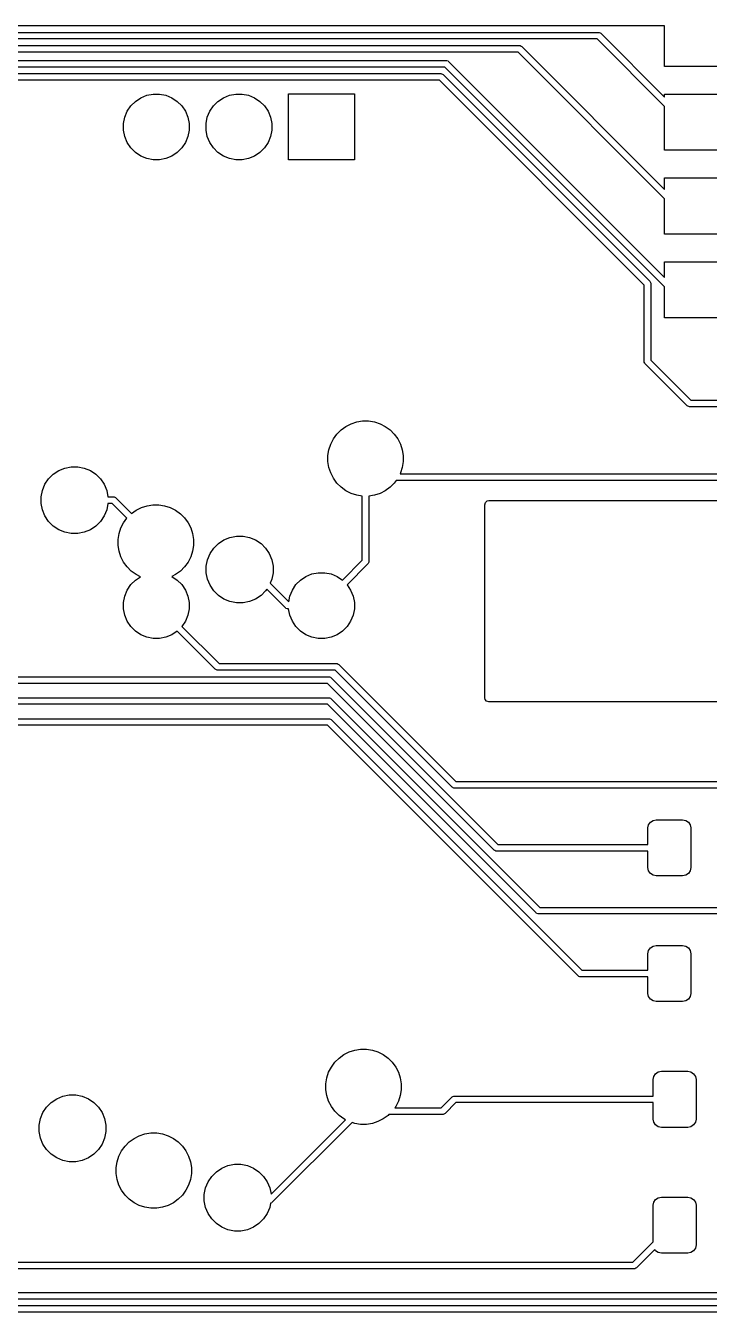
# Model space of a CAD drawing. Header units: millimetres. Extents: x 69 to 174, y -160 to -92.
# Drawn here: x 130.36 to 151.05, y -159.77 to -120.8 of the extents above; entities that cross this region are included whole.
import ezdxf

# ---------------------------------------------------------------- set-up
doc = ezdxf.new("R2010")
doc.units = ezdxf.units.MM
doc.layers.add('Front', color=13, linetype='CONTINUOUS', true_color=0xc83434)

msp = doc.modelspace()

# ---------------------------------------------------------------- linework, layer by layer
at = {"layer": 'Front', "linetype": 'CONTINUOUS'}
for p, q in [((149.7, -120.8), (84.914592, -120.8)), ((149.7, -122.03), (149.7, -120.8)), ((99.221692, -121), (147.695999, -121)), ((147.695999, -121), (147.715508, -121.001921)), ((147.715508, -121.001921), (147.751556, -121.016853)), ((147.751556, -121.016853), (147.76671, -121.029289)), ((147.76671, -121.029289), (149.7, -122.96258)), ((147.654577, -121.2), (99.221692, -121.2)), ((103.821692, -121.4), (145.302, -121.4)), ((145.302, -121.4), (145.321509, -121.401921)), ((145.321509, -121.401921), (145.357557, -121.416853)), ((145.357557, -121.416853), (145.372711, -121.429289)), ((145.372711, -121.429289), (149.7, -125.756578)), ((149.7, -123.245423), (147.654577, -121.2)), ((145.260578, -121.6), (103.821692, -121.6)), ((117.3841, -121.851), (143.086, -121.851)), ((143.086, -121.851), (143.105509, -121.852921)), ((143.105509, -121.852921), (143.141557, -121.867853)), ((143.141557, -121.867853), (143.156711, -121.880289)), ((143.156711, -121.880289), (149.7, -128.423578)), ((149.7, -126.039421), (145.260578, -121.6)), ((143.044578, -122.051), (117.425522, -122.051)), ((120.7841, -122.251), (142.920314, -122.251)), ((142.920314, -122.251), (142.939823, -122.252921)), ((142.939823, -122.252921), (142.975871, -122.267853)), ((142.975871, -122.267853), (142.991025, -122.280289)), ((142.991025, -122.280289), (149.25271, -128.541975)), ((149.7, -128.706421), (143.044578, -122.051)), ((153.2, -122.03), (149.7, -122.03)), ((142.878892, -122.451), (120.825522, -122.451)), ((149.082, -128.654107), (142.878892, -122.451)), ((133.53939, -123.229907), (133.678007, -123.09129)), ((133.678007, -123.09129), (133.841003, -122.982379)), ((133.841003, -122.982379), (134.022115, -122.90736)), ((134.022115, -122.90736), (134.214383, -122.869115)), ((134.214383, -122.869115), (134.410417, -122.869115)), ((134.410417, -122.869115), (134.602685, -122.90736)), ((134.602685, -122.90736), (134.783797, -122.982379)), ((134.783797, -122.982379), (134.946793, -123.09129)), ((134.946793, -123.09129), (135.08541, -123.229907)), ((136.03939, -123.229907), (136.178007, -123.09129)), ((136.178007, -123.09129), (136.341003, -122.982379)), ((136.341003, -122.982379), (136.522115, -122.90736)), ((136.522115, -122.90736), (136.714383, -122.869115)), ((136.714383, -122.869115), (136.910417, -122.869115)), ((136.910417, -122.869115), (137.102685, -122.90736)), ((137.102685, -122.90736), (137.283797, -122.982379)), ((137.283797, -122.982379), (137.446793, -123.09129)), ((137.446793, -123.09129), (137.58541, -123.229907)), ((138.3124, -124.8643), (138.3124, -122.8643)), ((138.3124, -122.8643), (140.3124, -122.8643)), ((140.3124, -122.8643), (140.3124, -124.8643)), ((149.7, -122.96258), (149.7, -122.87)), ((149.7, -122.87), (153.2, -122.87)), ((133.35546, -123.574015), (133.430479, -123.392903)), ((133.430479, -123.392903), (133.53939, -123.229907)), ((135.08541, -123.229907), (135.194321, -123.392903)), ((135.194321, -123.392903), (135.26934, -123.574015)), ((135.85546, -123.574015), (135.930479, -123.392903)), ((135.930479, -123.392903), (136.03939, -123.229907)), ((137.58541, -123.229907), (137.694321, -123.392903)), ((137.694321, -123.392903), (137.76934, -123.574015)), ((149.7, -124.57), (149.7, -123.245423)), ((133.317215, -123.766283), (133.35546, -123.574015)), ((133.317215, -123.962317), (133.317215, -123.766283)), ((135.26934, -123.574015), (135.307585, -123.766283)), ((135.307585, -123.766283), (135.307585, -123.962317)), ((135.817215, -123.766283), (135.85546, -123.574015)), ((135.817215, -123.962317), (135.817215, -123.766283)), ((137.76934, -123.574015), (137.807585, -123.766283)), ((137.807585, -123.766283), (137.807585, -123.962317)), ((133.35546, -124.154585), (133.317215, -123.962317)), ((133.430479, -124.335697), (133.35546, -124.154585)), ((135.26934, -124.154585), (135.194321, -124.335697)), ((135.307585, -123.962317), (135.26934, -124.154585)), ((135.85546, -124.154585), (135.817215, -123.962317)), ((135.930479, -124.335697), (135.85546, -124.154585)), ((137.76934, -124.154585), (137.694321, -124.335697)), ((137.807585, -123.962317), (137.76934, -124.154585)), ((133.53939, -124.498693), (133.430479, -124.335697)), ((133.678007, -124.63731), (133.53939, -124.498693)), ((133.841003, -124.746221), (133.678007, -124.63731)), ((134.946793, -124.63731), (134.783797, -124.746221)), ((135.08541, -124.498693), (134.946793, -124.63731)), ((135.194321, -124.335697), (135.08541, -124.498693)), ((136.03939, -124.498693), (135.930479, -124.335697)), ((136.178007, -124.63731), (136.03939, -124.498693)), ((136.341003, -124.746221), (136.178007, -124.63731)), ((137.446793, -124.63731), (137.283797, -124.746221)), ((137.58541, -124.498693), (137.446793, -124.63731)), ((137.694321, -124.335697), (137.58541, -124.498693)), ((153.2, -124.57), (149.7, -124.57)), ((134.022115, -124.82124), (133.841003, -124.746221)), ((134.214383, -124.859485), (134.022115, -124.82124)), ((134.410417, -124.859485), (134.214383, -124.859485)), ((134.602685, -124.82124), (134.410417, -124.859485)), ((134.783797, -124.746221), (134.602685, -124.82124)), ((136.522115, -124.82124), (136.341003, -124.746221)), ((136.714383, -124.859485), (136.522115, -124.82124)), ((136.910417, -124.859485), (136.714383, -124.859485)), ((137.102685, -124.82124), (136.910417, -124.859485)), ((137.283797, -124.746221), (137.102685, -124.82124)), ((140.3124, -124.8643), (138.3124, -124.8643)), ((149.7, -125.756578), (149.7, -125.41)), ((149.7, -125.41), (153.2, -125.41)), ((149.7, -127.11), (149.7, -126.039421)), ((153.2, -127.11), (149.7, -127.11)), ((149.7, -128.423578), (149.7, -127.95)), ((149.7, -127.95), (153.2, -127.95)), ((149.25271, -128.541975), (149.265147, -128.557128)), ((149.265147, -128.557128), (149.265147, -128.557129)), ((149.265147, -128.557129), (149.280079, -128.593177)), ((149.280079, -128.593177), (149.282, -128.612686)), ((149.082, -130.968), (149.082, -128.654107)), ((149.282, -128.612686), (149.282, -130.926578)), ((149.7, -129.65), (149.7, -128.706421)), ((153.2, -129.65), (149.7, -129.65)), ((149.282, -130.926578), (150.495421, -132.14)), ((149.083921, -130.987509), (149.082, -130.968)), ((149.098853, -131.023557), (149.083921, -130.987509)), ((149.111289, -131.038711), (149.098853, -131.023557)), ((150.38329, -132.310711), (149.111289, -131.038711)), ((150.398443, -132.323148), (150.38329, -132.310711)), ((150.434491, -132.338079), (150.398443, -132.323148)), ((150.454, -132.34), (150.434491, -132.338079)), ((151.45, -132.34), (150.454, -132.34)), ((150.495421, -132.14), (151.45, -132.14)), ((140.048684, -132.935432), (140.208493, -132.854006)), ((140.208493, -132.854006), (140.379072, -132.798581)), ((140.379072, -132.798581), (140.556221, -132.770523)), ((140.556221, -132.770523), (140.735579, -132.770523)), ((140.735579, -132.770523), (140.912728, -132.798581)), ((140.912728, -132.798581), (141.083307, -132.854006)), ((141.083307, -132.854006), (141.243116, -132.935432)), ((139.671332, -133.312784), (139.776756, -133.167681)), ((139.776756, -133.167681), (139.903581, -133.040856)), ((139.903581, -133.040856), (140.048684, -132.935432)), ((141.243116, -132.935432), (141.388219, -133.040856)), ((141.388219, -133.040856), (141.515044, -133.167681)), ((141.515044, -133.167681), (141.620468, -133.312784)), ((139.506423, -133.820321), (139.534481, -133.643172)), ((139.534481, -133.643172), (139.589906, -133.472593)), ((139.589906, -133.472593), (139.671332, -133.312784)), ((141.620468, -133.312784), (141.701894, -133.472593)), ((141.701894, -133.472593), (141.757319, -133.643172)), ((141.757319, -133.643172), (141.785377, -133.820321)), ((139.506423, -133.999679), (139.506423, -133.820321)), ((139.534481, -134.176828), (139.506423, -133.999679)), ((141.785377, -133.999679), (141.757319, -134.176828)), ((141.785377, -133.820321), (141.785377, -133.999679)), ((131.050521, -134.525456), (131.191356, -134.384621)), ((131.191356, -134.384621), (131.356961, -134.273968)), ((131.356961, -134.273968), (131.540971, -134.197749)), ((131.540971, -134.197749), (131.736315, -134.158892)), ((131.736315, -134.158892), (131.935485, -134.158892)), ((131.935485, -134.158892), (132.130829, -134.197749)), ((132.130829, -134.197749), (132.314839, -134.273968)), ((132.314839, -134.273968), (132.480444, -134.384621)), ((132.480444, -134.384621), (132.621279, -134.525456)), ((139.589906, -134.347407), (139.534481, -134.176828)), ((139.671332, -134.507216), (139.589906, -134.347407)), ((141.701894, -134.347407), (141.688752, -134.3732)), ((141.688752, -134.3732), (158.545378, -134.3732)), ((141.757319, -134.176828), (141.701894, -134.347407)), ((130.863649, -134.875071), (130.939868, -134.691061)), ((130.939868, -134.691061), (131.050521, -134.525456)), ((132.621279, -134.525456), (132.731932, -134.691061)), ((132.731932, -134.691061), (132.808151, -134.875071)), ((139.776756, -134.652319), (139.671332, -134.507216)), ((139.903581, -134.779144), (139.776756, -134.652319)), ((140.048684, -134.884568), (139.903581, -134.779144)), ((141.388219, -134.779144), (141.243116, -134.884568)), ((141.515044, -134.652319), (141.388219, -134.779144)), ((141.572528, -134.5732), (141.515044, -134.652319)), ((158.5868, -134.5732), (141.572528, -134.5732)), ((130.824792, -135.070415), (130.863649, -134.875071)), ((130.824792, -135.269585), (130.824792, -135.070415)), ((132.808151, -134.875071), (132.846925, -135.07)), ((132.846925, -135.07), (133.0159, -135.07)), ((133.0159, -135.07), (133.035409, -135.071921)), ((133.035409, -135.071921), (133.071457, -135.086853)), ((133.071457, -135.086853), (133.086611, -135.099289)), ((133.086611, -135.099289), (133.562035, -135.574713)), ((140.208493, -134.965994), (140.048684, -134.884568)), ((140.379072, -135.021419), (140.208493, -134.965994)), ((140.5459, -135.047842), (140.379072, -135.021419)), ((140.5459, -136.989378), (140.5459, -135.047842)), ((140.912728, -135.021419), (140.7459, -135.047842)), ((140.7459, -135.047842), (140.7459, -137.0308)), ((141.083307, -134.965994), (140.912728, -135.021419)), ((141.243116, -134.884568), (141.083307, -134.965994)), ((144.274085, -135.241361), (144.326889, -135.195606)), ((144.326889, -135.195606), (144.3784, -135.1844)), ((144.3784, -135.1844), (172.462203, -135.1844)), ((130.863649, -135.464929), (130.824792, -135.269585)), ((130.939868, -135.648939), (130.863649, -135.464929)), ((132.808151, -135.464929), (132.731932, -135.648939)), ((132.846925, -135.27), (132.808151, -135.464929)), ((132.974478, -135.27), (132.846925, -135.27)), ((133.420613, -135.716135), (132.974478, -135.27)), ((133.562035, -135.574713), (133.698684, -135.475432)), ((133.698684, -135.475432), (133.858493, -135.394006)), ((133.858493, -135.394006), (134.029072, -135.338581)), ((134.029072, -135.338581), (134.206221, -135.310523)), ((134.206221, -135.310523), (134.385579, -135.310523)), ((134.385579, -135.310523), (134.562728, -135.338581)), ((134.562728, -135.338581), (134.733307, -135.394006)), ((134.733307, -135.394006), (134.893116, -135.475432)), ((134.893116, -135.475432), (135.038219, -135.580856)), ((135.038219, -135.580856), (135.165044, -135.707681)), ((144.2544, -135.3084), (144.274085, -135.241361)), ((144.2544, -141.1564), (144.2544, -135.3084)), ((131.050521, -135.814544), (130.939868, -135.648939)), ((131.191356, -135.955379), (131.050521, -135.814544)), ((131.356961, -136.066032), (131.191356, -135.955379)), ((132.480444, -135.955379), (132.314839, -136.066032)), ((132.621279, -135.814544), (132.480444, -135.955379)), ((132.731932, -135.648939), (132.621279, -135.814544)), ((133.239906, -136.012593), (133.321332, -135.852784)), ((133.321332, -135.852784), (133.420613, -135.716135)), ((135.165044, -135.707681), (135.270468, -135.852784)), ((135.270468, -135.852784), (135.351894, -136.012593)), ((131.540971, -136.142251), (131.356961, -136.066032)), ((131.736315, -136.181108), (131.540971, -136.142251)), ((131.935485, -136.181108), (131.736315, -136.181108)), ((132.130829, -136.142251), (131.935485, -136.181108)), ((132.314839, -136.066032), (132.130829, -136.142251)), ((133.156423, -136.360321), (133.184481, -136.183172)), ((133.156423, -136.539679), (133.156423, -136.360321)), ((133.184481, -136.183172), (133.239906, -136.012593)), ((135.351894, -136.012593), (135.407319, -136.183172)), ((135.407319, -136.183172), (135.435377, -136.360321)), ((135.435377, -136.360321), (135.435377, -136.539679)), ((136.191356, -136.484621), (136.356961, -136.373968)), ((136.356961, -136.373968), (136.540971, -136.297749)), ((136.540971, -136.297749), (136.736315, -136.258892)), ((136.736315, -136.258892), (136.935485, -136.258892)), ((136.935485, -136.258892), (137.130829, -136.297749)), ((137.130829, -136.297749), (137.314839, -136.373968)), ((137.314839, -136.373968), (137.480444, -136.484621)), ((133.184481, -136.716828), (133.156423, -136.539679)), ((133.239906, -136.887407), (133.184481, -136.716828)), ((135.407319, -136.716828), (135.351894, -136.887407)), ((135.435377, -136.539679), (135.407319, -136.716828)), ((135.939868, -136.791061), (136.050521, -136.625456)), ((136.050521, -136.625456), (136.191356, -136.484621)), ((137.480444, -136.484621), (137.621279, -136.625456)), ((137.621279, -136.625456), (137.731932, -136.791061)), ((133.321332, -137.047216), (133.239906, -136.887407)), ((133.426756, -137.192319), (133.321332, -137.047216)), ((135.270468, -137.047216), (135.165044, -137.192319)), ((135.351894, -136.887407), (135.270468, -137.047216)), ((135.824792, -137.170415), (135.863649, -136.975071)), ((135.824792, -137.369585), (135.824792, -137.170415)), ((135.863649, -136.975071), (135.939868, -136.791061)), ((137.731932, -136.791061), (137.808151, -136.975071)), ((137.808151, -136.975071), (137.847008, -137.170415)), ((137.847008, -137.170415), (137.847008, -137.369585)), ((139.945111, -137.590166), (140.5459, -136.989378)), ((140.716611, -137.101511), (140.086533, -137.731588)), ((140.729047, -137.086357), (140.716611, -137.101511)), ((140.743979, -137.050309), (140.729047, -137.086357)), ((140.7459, -137.0308), (140.743979, -137.050309)), ((133.553581, -137.319144), (133.426756, -137.192319)), ((133.698684, -137.424568), (133.553581, -137.319144)), ((133.678007, -137.59129), (133.828518, -137.490721)), ((133.828518, -137.490721), (133.698684, -137.424568)), ((134.893116, -137.424568), (134.781512, -137.481432)), ((134.781512, -137.481432), (134.783797, -137.482379)), ((134.783797, -137.482379), (134.946793, -137.59129)), ((135.038219, -137.319144), (134.893116, -137.424568)), ((135.165044, -137.192319), (135.038219, -137.319144)), ((135.863649, -137.564929), (135.824792, -137.369585)), ((137.847008, -137.369585), (137.808151, -137.564929)), ((138.678007, -137.59129), (138.841003, -137.482379)), ((138.841003, -137.482379), (139.022115, -137.40736)), ((139.022115, -137.40736), (139.214383, -137.369115)), ((139.214383, -137.369115), (139.410417, -137.369115)), ((139.410417, -137.369115), (139.602685, -137.40736)), ((139.602685, -137.40736), (139.783797, -137.482379)), ((139.783797, -137.482379), (139.945111, -137.590166)), ((133.35546, -138.074015), (133.430479, -137.892903)), ((133.430479, -137.892903), (133.53939, -137.729907)), ((133.53939, -137.729907), (133.678007, -137.59129)), ((134.946793, -137.59129), (135.08541, -137.729907)), ((135.08541, -137.729907), (135.194321, -137.892903)), ((135.194321, -137.892903), (135.26934, -138.074015)), ((135.939868, -137.748939), (135.863649, -137.564929)), ((136.050521, -137.914544), (135.939868, -137.748939)), ((136.191356, -138.055379), (136.050521, -137.914544)), ((137.621279, -137.914544), (137.480444, -138.055379)), ((137.652458, -137.86788), (137.621279, -137.914544)), ((138.219589, -138.435011), (137.652458, -137.86788)), ((137.808151, -137.564929), (137.75666, -137.689238)), ((137.75666, -137.689238), (138.31995, -138.252528)), ((138.35546, -138.074015), (138.430479, -137.892903)), ((138.430479, -137.892903), (138.53939, -137.729907)), ((138.53939, -137.729907), (138.678007, -137.59129)), ((140.086533, -137.731588), (140.194321, -137.892903)), ((140.194321, -137.892903), (140.26934, -138.074015)), ((133.317215, -138.266283), (133.35546, -138.074015)), ((133.317215, -138.462317), (133.317215, -138.266283)), ((135.26934, -138.074015), (135.307585, -138.266283)), ((135.307585, -138.266283), (135.307585, -138.462317)), ((136.356961, -138.166032), (136.191356, -138.055379)), ((136.540971, -138.242251), (136.356961, -138.166032)), ((136.736315, -138.281108), (136.540971, -138.242251)), ((136.935485, -138.281108), (136.736315, -138.281108)), ((137.130829, -138.242251), (136.935485, -138.281108)), ((137.314839, -138.166032), (137.130829, -138.242251)), ((137.480444, -138.055379), (137.314839, -138.166032)), ((138.31995, -138.252528), (138.35546, -138.074015)), ((140.26934, -138.074015), (140.307585, -138.266283)), ((140.307585, -138.266283), (140.307585, -138.462317)), ((133.35546, -138.654585), (133.317215, -138.462317)), ((133.430479, -138.835697), (133.35546, -138.654585)), ((135.26934, -138.654585), (135.194321, -138.835697)), ((135.307585, -138.462317), (135.26934, -138.654585)), ((138.234743, -138.447447), (138.219589, -138.435011)), ((138.270791, -138.462379), (138.234743, -138.447447)), ((138.2903, -138.4643), (138.270791, -138.462379)), ((138.317609, -138.4643), (138.2903, -138.4643)), ((138.35546, -138.654585), (138.317609, -138.4643)), ((138.430479, -138.835697), (138.35546, -138.654585)), ((140.26934, -138.654585), (140.194321, -138.835697)), ((140.307585, -138.462317), (140.26934, -138.654585)), ((133.53939, -138.998693), (133.430479, -138.835697)), ((133.678007, -139.13731), (133.53939, -138.998693)), ((135.194321, -138.835697), (135.086533, -138.997011)), ((135.086533, -138.997011), (136.209522, -140.12)), ((138.53939, -138.998693), (138.430479, -138.835697)), ((138.678007, -139.13731), (138.53939, -138.998693)), ((140.08541, -138.998693), (139.946793, -139.13731)), ((140.194321, -138.835697), (140.08541, -138.998693)), ((133.841003, -139.246221), (133.678007, -139.13731)), ((134.022115, -139.32124), (133.841003, -139.246221)), ((134.214383, -139.359485), (134.022115, -139.32124)), ((134.410417, -139.359485), (134.214383, -139.359485)), ((134.602685, -139.32124), (134.410417, -139.359485)), ((134.783797, -139.246221), (134.602685, -139.32124)), ((134.945111, -139.138433), (134.783797, -139.246221)), ((136.097389, -140.290711), (134.945111, -139.138433)), ((138.841003, -139.246221), (138.678007, -139.13731)), ((139.022115, -139.32124), (138.841003, -139.246221)), ((139.214383, -139.359485), (139.022115, -139.32124)), ((139.410417, -139.359485), (139.214383, -139.359485)), ((139.602685, -139.32124), (139.410417, -139.359485)), ((139.783797, -139.246221), (139.602685, -139.32124)), ((139.946793, -139.13731), (139.783797, -139.246221)), ((136.112543, -140.303147), (136.097389, -140.290711)), ((136.209522, -140.12), (139.765, -140.12)), ((139.765, -140.12), (139.784509, -140.121921)), ((139.784509, -140.121921), (139.820557, -140.136853)), ((139.820557, -140.136853), (139.835711, -140.149289)), ((139.835711, -140.149289), (143.381421, -143.695)), ((117.938823, -140.52), (139.53, -140.52)), ((136.148591, -140.318079), (136.112543, -140.303147)), ((136.1681, -140.32), (136.148591, -140.318079)), ((139.723578, -140.32), (136.1681, -140.32)), ((139.53, -140.52), (139.549509, -140.521921)), ((139.549509, -140.521921), (139.585557, -140.536853)), ((139.585557, -140.536853), (139.600711, -140.549289)), ((139.600711, -140.549289), (144.651422, -145.6)), ((143.269289, -143.86571), (139.723578, -140.32)), ((139.488578, -140.72), (117.897401, -140.72)), ((144.539289, -145.770711), (139.488578, -140.72)), ((139.488578, -141.355), (99.378401, -141.355)), ((99.419822, -141.155), (139.53, -141.155)), ((145.809289, -147.675711), (139.488578, -141.355)), ((139.53, -141.155), (139.549509, -141.156921)), ((139.549509, -141.156921), (139.585557, -141.171853)), ((139.585557, -141.171853), (139.600711, -141.184289)), ((139.600711, -141.184289), (145.921422, -147.505)), ((144.265606, -141.207911), (144.2544, -141.1564)), ((144.311361, -141.260715), (144.265606, -141.207911)), ((144.3784, -141.2804), (144.311361, -141.260715)), ((170.946254, -141.2804), (144.3784, -141.2804)), ((81.154823, -141.79), (139.53, -141.79)), ((139.53, -141.79), (139.549509, -141.791921)), ((139.549509, -141.791921), (139.585557, -141.806853)), ((139.585557, -141.806853), (139.600711, -141.819289)), ((139.600711, -141.819289), (147.191421, -149.41)), ((139.488578, -141.99), (81.113401, -141.99)), ((147.079289, -149.58071), (139.488578, -141.99)), ((143.381421, -143.695), (154.925, -143.695)), ((143.284442, -143.878147), (143.269289, -143.86571)), ((143.295, -143.88252), (143.284442, -143.878147)), ((143.320491, -143.893079), (143.295, -143.88252)), ((143.34, -143.895), (143.320491, -143.893079)), ((154.883578, -143.895), (143.34, -143.895)), ((149.21403, -145.004329), (149.268223, -144.923223)), ((149.268223, -144.923223), (149.349329, -144.86903)), ((149.349329, -144.86903), (149.445, -144.85)), ((149.445, -144.85), (150.245, -144.85)), ((150.245, -144.85), (150.340671, -144.86903)), ((150.340671, -144.86903), (150.421777, -144.923223)), ((150.421777, -144.923223), (150.47597, -145.004329)), ((149.195, -145.1), (149.21403, -145.004329)), ((149.195, -145.6), (149.195, -145.1)), ((150.47597, -145.004329), (150.495, -145.1)), ((150.495, -145.1), (150.495, -146.3)), ((144.651422, -145.6), (149.195, -145.6)), ((144.554443, -145.783147), (144.539289, -145.770711)), ((144.590491, -145.798079), (144.554443, -145.783147)), ((144.61, -145.8), (144.590491, -145.798079)), ((149.195, -145.8), (144.61, -145.8)), ((149.195, -146.3), (149.195, -145.8)), ((149.21403, -146.395671), (149.195, -146.3)), ((149.268223, -146.476777), (149.21403, -146.395671)), ((149.349329, -146.53097), (149.268223, -146.476777)), ((150.421777, -146.476777), (150.340671, -146.53097)), ((150.47597, -146.395671), (150.421777, -146.476777)), ((150.495, -146.3), (150.47597, -146.395671)), ((149.445, -146.55), (149.349329, -146.53097)), ((150.245, -146.55), (149.445, -146.55)), ((150.340671, -146.53097), (150.245, -146.55)), ((145.824443, -147.688147), (145.809289, -147.675711)), ((145.860491, -147.703079), (145.824443, -147.688147)), ((145.921422, -147.505), (154.925, -147.505)), ((145.88, -147.705), (145.860491, -147.703079)), ((154.883578, -147.705), (145.88, -147.705)), ((149.195, -148.91), (149.21403, -148.814329)), ((149.21403, -148.814329), (149.268223, -148.733223)), ((149.268223, -148.733223), (149.349329, -148.67903)), ((149.349329, -148.67903), (149.445, -148.66)), ((149.445, -148.66), (150.245, -148.66)), ((150.245, -148.66), (150.340671, -148.67903)), ((150.340671, -148.67903), (150.421777, -148.733223)), ((150.421777, -148.733223), (150.47597, -148.814329)), ((150.47597, -148.814329), (150.495, -148.91)), ((149.195, -149.41), (149.195, -148.91)), ((150.495, -148.91), (150.495, -150.11)), ((147.094442, -149.593147), (147.079289, -149.58071)), ((147.105, -149.59752), (147.094442, -149.593147)), ((147.130491, -149.608079), (147.105, -149.59752)), ((147.15, -149.61), (147.130491, -149.608079)), ((149.195, -149.61), (147.15, -149.61)), ((147.191421, -149.41), (149.195, -149.41)), ((149.195, -150.11), (149.195, -149.61)), ((149.21403, -150.205671), (149.195, -150.11)), ((149.268223, -150.286777), (149.21403, -150.205671)), ((149.349329, -150.34097), (149.268223, -150.286777)), ((149.445, -150.36), (149.349329, -150.34097)), ((150.245, -150.36), (149.445, -150.36)), ((150.340671, -150.34097), (150.245, -150.36)), ((150.421777, -150.286777), (150.340671, -150.34097)), ((150.47597, -150.205671), (150.421777, -150.286777)), ((150.495, -150.11), (150.47597, -150.205671)), ((139.841781, -152.069856), (139.986884, -151.964432)), ((139.986884, -151.964432), (140.146693, -151.883006)), ((140.146693, -151.883006), (140.317272, -151.827581)), ((140.317272, -151.827581), (140.494421, -151.799523)), ((140.494421, -151.799523), (140.673779, -151.799523)), ((140.673779, -151.799523), (140.850928, -151.827581)), ((140.850928, -151.827581), (141.021507, -151.883006)), ((141.021507, -151.883006), (141.181316, -151.964432)), ((141.181316, -151.964432), (141.326419, -152.069856)), ((139.528106, -152.501593), (139.609532, -152.341784)), ((139.609532, -152.341784), (139.714956, -152.196681)), ((139.714956, -152.196681), (139.841781, -152.069856)), ((141.326419, -152.069856), (141.453244, -152.196681)), ((141.453244, -152.196681), (141.558668, -152.341784)), ((141.558668, -152.341784), (141.640094, -152.501593)), ((139.444623, -152.849321), (139.472681, -152.672172)), ((139.472681, -152.672172), (139.528106, -152.501593)), ((141.640094, -152.501593), (141.695519, -152.672172)), ((141.695519, -152.672172), (141.723577, -152.849321)), ((149.35, -152.72), (149.36903, -152.624329)), ((149.35, -153.22), (149.35, -152.72)), ((149.36903, -152.624329), (149.423223, -152.543223)), ((149.423223, -152.543223), (149.504329, -152.48903)), ((149.504329, -152.48903), (149.6, -152.47)), ((149.6, -152.47), (150.4, -152.47)), ((150.4, -152.47), (150.495671, -152.48903)), ((150.495671, -152.48903), (150.576777, -152.543223)), ((150.576777, -152.543223), (150.63097, -152.624329)), ((150.63097, -152.624329), (150.65, -152.72)), ((150.65, -152.72), (150.65, -153.92)), ((139.444623, -153.028679), (139.444623, -152.849321)), ((139.472681, -153.205828), (139.444623, -153.028679)), ((141.723577, -153.028679), (141.695519, -153.205828)), ((141.723577, -152.849321), (141.723577, -153.028679)), ((130.988721, -153.554456), (131.129556, -153.413621)), ((131.129556, -153.413621), (131.295161, -153.302968)), ((131.295161, -153.302968), (131.479171, -153.226749)), ((131.479171, -153.226749), (131.674515, -153.187892)), ((131.674515, -153.187892), (131.873685, -153.187892)), ((131.873685, -153.187892), (132.069029, -153.226749)), ((132.069029, -153.226749), (132.253039, -153.302968)), ((132.253039, -153.302968), (132.418644, -153.413621)), ((132.418644, -153.413621), (132.559479, -153.554456)), ((139.528106, -153.376407), (139.472681, -153.205828)), ((139.609532, -153.536216), (139.528106, -153.376407)), ((139.714956, -153.681319), (139.609532, -153.536216)), ((141.558668, -153.536216), (141.526857, -153.58)), ((141.640094, -153.376407), (141.558668, -153.536216)), ((141.695519, -153.205828), (141.640094, -153.376407)), ((142.938578, -153.58), (143.269289, -153.249289)), ((143.381422, -153.42), (143.050711, -153.750711)), ((143.269289, -153.249289), (143.284443, -153.236853)), ((143.284443, -153.236853), (143.320491, -153.221921)), ((143.320491, -153.221921), (143.34, -153.22)), ((143.34, -153.22), (149.35, -153.22)), ((149.35, -153.42), (143.381422, -153.42)), ((149.35, -153.92), (149.35, -153.42)), ((130.762992, -154.099415), (130.801849, -153.904071)), ((130.801849, -153.904071), (130.878068, -153.720061)), ((130.878068, -153.720061), (130.988721, -153.554456)), ((132.559479, -153.554456), (132.670132, -153.720061)), ((132.670132, -153.720061), (132.746351, -153.904071)), ((132.746351, -153.904071), (132.785208, -154.099415)), ((139.841781, -153.808144), (139.714956, -153.681319)), ((139.986884, -153.913568), (139.841781, -153.808144)), ((140.038639, -153.939938), (139.986884, -153.913568)), ((141.181316, -153.913568), (141.021507, -153.994994)), ((141.326419, -153.808144), (141.181316, -153.913568)), ((141.354563, -153.78), (141.326419, -153.808144)), ((142.98, -153.78), (141.354563, -153.78)), ((141.526857, -153.58), (142.938578, -153.58)), ((142.999509, -153.778079), (142.98, -153.78)), ((143.035557, -153.763147), (142.999509, -153.778079)), ((143.050711, -153.750711), (143.035557, -153.763147)), ((149.36903, -154.015671), (149.35, -153.92)), ((150.65, -153.92), (150.63097, -154.015671)), ((130.762992, -154.298585), (130.762992, -154.099415)), ((130.801849, -154.493929), (130.762992, -154.298585)), ((132.785208, -154.298585), (132.746351, -154.493929)), ((132.785208, -154.099415), (132.785208, -154.298585)), ((137.784205, -156.194372), (140.038639, -153.939938)), ((140.237064, -154.024357), (137.822711, -156.438711)), ((140.317272, -154.050419), (140.237064, -154.024357)), ((140.494421, -154.078477), (140.317272, -154.050419)), ((140.673779, -154.078477), (140.494421, -154.078477)), ((140.850928, -154.050419), (140.673779, -154.078477)), ((141.021507, -153.994994), (140.850928, -154.050419)), ((149.423223, -154.096777), (149.36903, -154.015671)), ((149.504329, -154.15097), (149.423223, -154.096777)), ((149.6, -154.17), (149.504329, -154.15097)), ((150.4, -154.17), (149.6, -154.17)), ((150.495671, -154.15097), (150.4, -154.17)), ((150.576777, -154.096777), (150.495671, -154.15097)), ((150.63097, -154.015671), (150.576777, -154.096777)), ((130.878068, -154.677939), (130.801849, -154.493929)), ((130.988721, -154.843544), (130.878068, -154.677939)), ((132.670132, -154.677939), (132.559479, -154.843544)), ((132.746351, -154.493929), (132.670132, -154.677939)), ((133.364956, -154.736681), (133.491781, -154.609856)), ((133.491781, -154.609856), (133.636884, -154.504432)), ((133.636884, -154.504432), (133.796693, -154.423006)), ((133.796693, -154.423006), (133.967272, -154.367581)), ((133.967272, -154.367581), (134.144421, -154.339523)), ((134.144421, -154.339523), (134.323779, -154.339523)), ((134.323779, -154.339523), (134.500928, -154.367581)), ((134.500928, -154.367581), (134.671507, -154.423006)), ((134.671507, -154.423006), (134.831316, -154.504432)), ((134.831316, -154.504432), (134.976419, -154.609856)), ((134.976419, -154.609856), (135.103244, -154.736681)), ((131.129556, -154.984379), (130.988721, -154.843544)), ((131.295161, -155.095032), (131.129556, -154.984379)), ((131.479171, -155.171251), (131.295161, -155.095032)), ((132.253039, -155.095032), (132.069029, -155.171251)), ((132.418644, -154.984379), (132.253039, -155.095032)), ((132.559479, -154.843544), (132.418644, -154.984379)), ((133.122681, -155.212172), (133.178106, -155.041593)), ((133.178106, -155.041593), (133.259532, -154.881784)), ((133.259532, -154.881784), (133.364956, -154.736681)), ((135.103244, -154.736681), (135.208668, -154.881784)), ((135.208668, -154.881784), (135.290094, -155.041593)), ((135.290094, -155.041593), (135.345519, -155.212172)), ((131.674515, -155.210108), (131.479171, -155.171251)), ((131.873685, -155.210108), (131.674515, -155.210108)), ((132.069029, -155.171251), (131.873685, -155.210108)), ((133.094623, -155.389321), (133.122681, -155.212172)), ((133.094623, -155.568679), (133.094623, -155.389321)), ((135.345519, -155.212172), (135.373577, -155.389321)), ((135.373577, -155.389321), (135.373577, -155.568679)), ((136.129556, -155.513621), (136.295161, -155.402968)), ((136.295161, -155.402968), (136.479171, -155.326749)), ((136.479171, -155.326749), (136.674515, -155.287892)), ((136.674515, -155.287892), (136.873685, -155.287892)), ((136.873685, -155.287892), (137.069029, -155.326749)), ((137.069029, -155.326749), (137.253039, -155.402968)), ((137.253039, -155.402968), (137.418644, -155.513621)), ((133.122681, -155.745828), (133.094623, -155.568679)), ((133.178106, -155.916407), (133.122681, -155.745828)), ((135.345519, -155.745828), (135.290094, -155.916407)), ((135.373577, -155.568679), (135.345519, -155.745828)), ((135.801849, -156.004071), (135.878068, -155.820061)), ((135.878068, -155.820061), (135.988721, -155.654456)), ((135.988721, -155.654456), (136.129556, -155.513621)), ((137.418644, -155.513621), (137.559479, -155.654456)), ((137.559479, -155.654456), (137.670132, -155.820061)), ((137.670132, -155.820061), (137.746351, -156.004071)), ((133.259532, -156.076216), (133.178106, -155.916407)), ((133.364956, -156.221319), (133.259532, -156.076216)), ((133.491781, -156.348144), (133.364956, -156.221319)), ((135.103244, -156.221319), (134.976419, -156.348144)), ((135.208668, -156.076216), (135.103244, -156.221319)), ((135.290094, -155.916407), (135.208668, -156.076216)), ((135.762992, -156.199415), (135.801849, -156.004071)), ((135.762992, -156.398585), (135.762992, -156.199415)), ((137.746351, -156.004071), (137.784205, -156.194372)), ((133.636884, -156.453568), (133.491781, -156.348144)), ((133.796693, -156.534994), (133.636884, -156.453568)), ((133.967272, -156.590419), (133.796693, -156.534994)), ((134.144421, -156.618477), (133.967272, -156.590419)), ((134.323779, -156.618477), (134.144421, -156.618477)), ((134.500928, -156.590419), (134.323779, -156.618477)), ((134.671507, -156.534994), (134.500928, -156.590419)), ((134.831316, -156.453568), (134.671507, -156.534994)), ((134.976419, -156.348144), (134.831316, -156.453568)), ((135.801849, -156.593929), (135.762992, -156.398585)), ((135.878068, -156.777939), (135.801849, -156.593929)), ((137.746351, -156.593929), (137.670132, -156.777939)), ((137.771806, -156.465955), (137.746351, -156.593929)), ((137.807557, -156.451147), (137.771806, -156.465955)), ((137.822711, -156.438711), (137.807557, -156.451147)), ((149.35, -156.53), (149.36903, -156.434329)), ((149.35, -157.638578), (149.35, -156.53)), ((149.36903, -156.434329), (149.423223, -156.353223)), ((149.423223, -156.353223), (149.504329, -156.29903)), ((149.504329, -156.29903), (149.6, -156.28)), ((149.6, -156.28), (150.4, -156.28)), ((150.4, -156.28), (150.495671, -156.29903)), ((150.495671, -156.29903), (150.576777, -156.353223)), ((150.576777, -156.353223), (150.63097, -156.434329)), ((150.63097, -156.434329), (150.65, -156.53)), ((150.65, -156.53), (150.65, -157.73)), ((135.988721, -156.943544), (135.878068, -156.777939)), ((136.129556, -157.084379), (135.988721, -156.943544)), ((137.559479, -156.943544), (137.418644, -157.084379)), ((137.670132, -156.777939), (137.559479, -156.943544)), ((136.295161, -157.195032), (136.129556, -157.084379)), ((136.479171, -157.271251), (136.295161, -157.195032)), ((136.674515, -157.310108), (136.479171, -157.271251)), ((136.873685, -157.310108), (136.674515, -157.310108)), ((137.069029, -157.271251), (136.873685, -157.310108)), ((137.253039, -157.195032), (137.069029, -157.271251)), ((137.418644, -157.084379), (137.253039, -157.195032)), ((148.732578, -158.256), (149.35, -157.638578)), ((150.63097, -157.825671), (150.576777, -157.906777)), ((150.65, -157.73), (150.63097, -157.825671)), ((149.39976, -157.871661), (148.844711, -158.426711)), ((149.423223, -157.906777), (149.39976, -157.871661)), ((149.504329, -157.96097), (149.423223, -157.906777)), ((149.6, -157.98), (149.504329, -157.96097)), ((150.4, -157.98), (149.6, -157.98)), ((150.495671, -157.96097), (150.4, -157.98)), ((150.576777, -157.906777), (150.495671, -157.96097)), ((148.774, -158.456), (127.38, -158.456)), ((127.421422, -158.256), (148.732578, -158.256)), ((148.793509, -158.454079), (148.774, -158.456)), ((148.829557, -158.439147), (148.793509, -158.454079)), ((148.844711, -158.426711), (148.829557, -158.439147)), ((153.9, -159.37), (101.7797, -159.37)), ((101.821121, -159.17), (153.858578, -159.17)), ((154.29, -159.77), (90.579701, -159.77)), ((90.621122, -159.57), (154.248578, -159.57))]:
    msp.add_line(p, q, dxfattribs=at)

doc.saveas('drawing.dxf')
